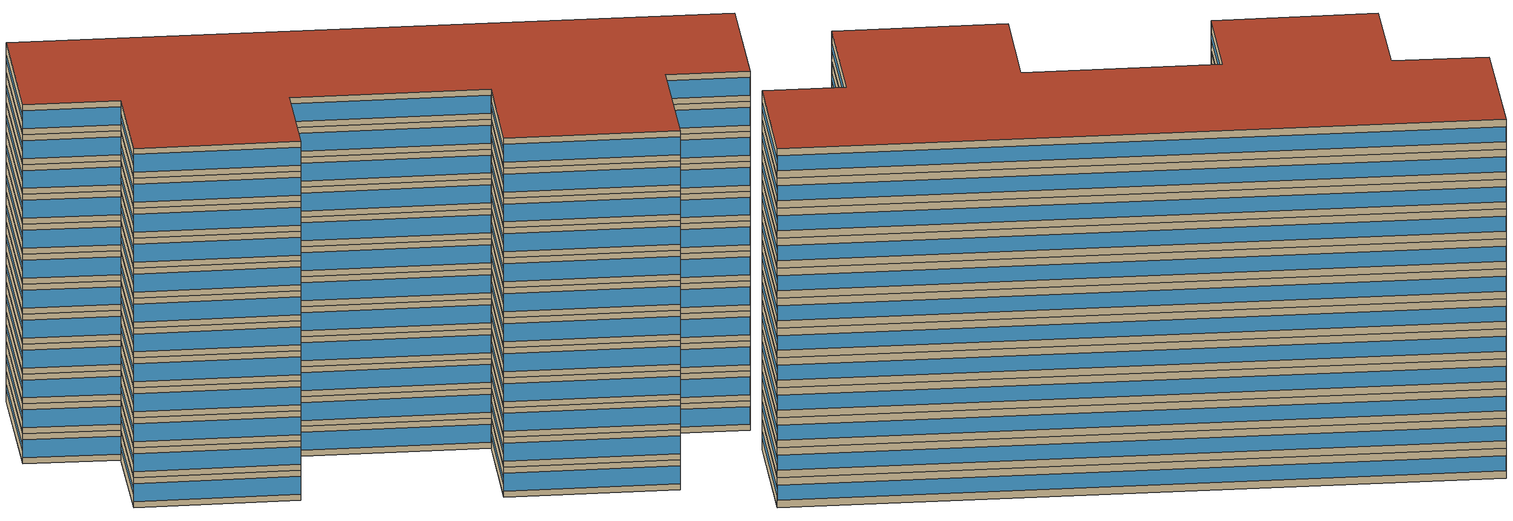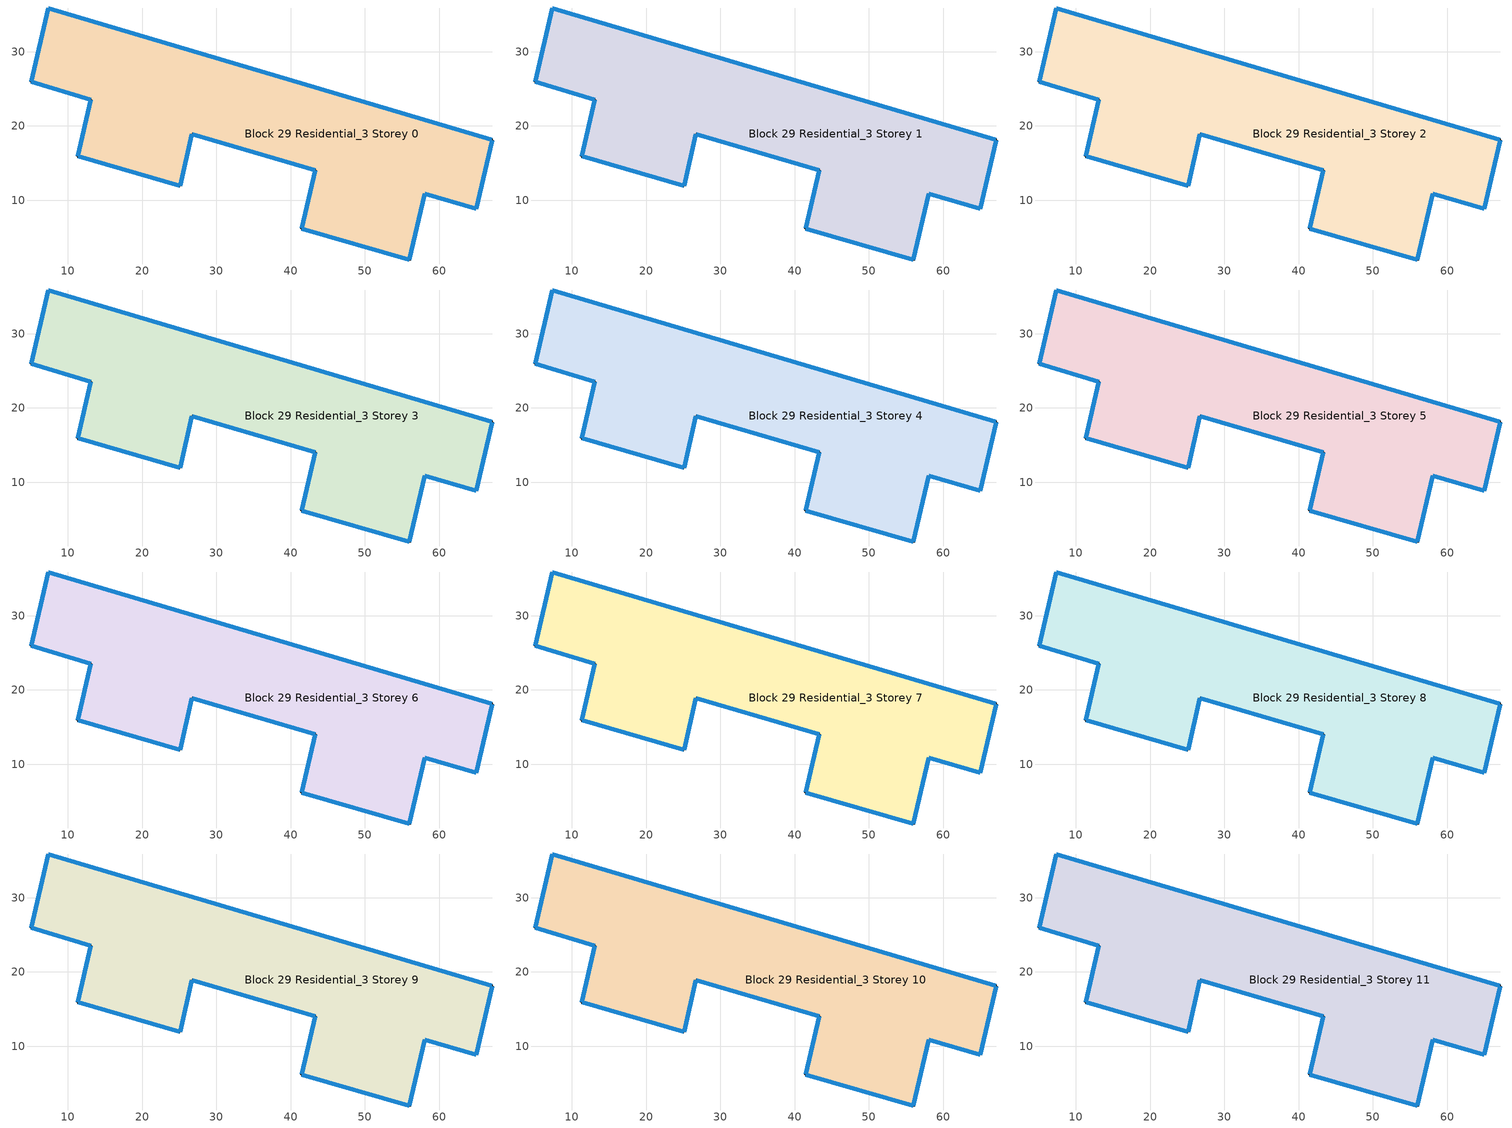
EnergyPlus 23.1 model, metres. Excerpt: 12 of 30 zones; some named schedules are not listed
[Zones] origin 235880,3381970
Block 29 Residential_3 Storey 0
 floor ground (Project Floor): 67.13,18.1 64.99,8.83 58.03,10.89 55.98,1.95 41.49,6.19 43.31,14.02 26.72,18.87 25.11,11.92 11.38,15.91 13.1,23.53 5.1,25.94 7.35,35.87 z0
 wall outside (Project Wall): 7.35,35.87 5.1,25.94 13.1,23.53 11.38,15.91 25.11,11.92 26.72,18.87 43.31,14.02 41.49,6.19 55.98,1.95 58.03,10.89 64.99,8.83 67.13,18.1 7.35,35.87 z0:3
 window (Residential_west_window_construction): 7.35,35.87 5.1,25.95 / 13.1,23.52 11.38,15.92 / 43.31,14.02 41.49,6.2 z1.27:1.73
 window (Residential_south_window_construction): 5.1,25.94 13.1,23.53 / 11.39,15.91 25.1,11.92 / 26.73,18.86 43.3,14.03 / 41.5,6.19 55.98,1.96 / 58.03,10.89 64.98,8.84 z0.6:2.4
 window (Residential_east_window_construction): 25.11,11.92 26.72,18.86 / 55.98,1.96 58.02,10.89 / 64.99,8.84 67.13,18.1 z1.2:1.8
 window (Residential_north_window_construction): 67.1,18.11 7.38,35.86 z0.75:2.25
 roof outside (Project Ceiling): 64.99,8.83 67.13,18.1 7.35,35.87 5.1,25.94 13.1,23.53 11.38,15.91 25.11,11.92 26.72,18.87 43.31,14.02 41.49,6.19 55.98,1.95 58.03,10.89 z3
Block 29 Residential_3 Storey 1
 floor outside (Project Floor): 67.13,18.1 64.99,8.83 58.03,10.89 55.98,1.95 41.49,6.19 43.31,14.02 26.72,18.87 25.11,11.92 11.38,15.91 13.1,23.53 5.1,25.94 7.35,35.87 z3
 wall outside (Project Wall): 7.35,35.87 5.1,25.94 13.1,23.53 11.38,15.91 25.11,11.92 26.72,18.87 43.31,14.02 41.49,6.19 55.98,1.95 58.03,10.89 64.99,8.83 67.13,18.1 7.35,35.87 z3:6
 window (Residential_west_window_construction): 7.35,35.87 5.1,25.95 / 13.1,23.52 11.38,15.92 / 43.31,14.02 41.49,6.2 z4.28:4.72
 window (Residential_south_window_construction): 5.1,25.94 13.1,23.53 / 11.39,15.91 25.1,11.92 / 26.73,18.86 43.3,14.03 / 41.5,6.19 55.98,1.96 / 58.03,10.89 64.98,8.84 z3.6:5.4
 window (Residential_east_window_construction): 25.11,11.92 26.72,18.86 / 55.98,1.96 58.02,10.89 / 64.99,8.84 67.13,18.1 z4.2:4.8
 window (Residential_north_window_construction): 67.1,18.11 7.38,35.86 z3.75:5.25
 roof outside (Project Ceiling): 64.99,8.83 67.13,18.1 7.35,35.87 5.1,25.94 13.1,23.53 11.38,15.91 25.11,11.92 26.72,18.87 43.31,14.02 41.49,6.19 55.98,1.95 58.03,10.89 z6
Block 29 Residential_3 Storey 2
 floor outside (Project Floor): 67.13,18.1 64.99,8.83 58.03,10.89 55.98,1.95 41.49,6.19 43.31,14.02 26.72,18.87 25.11,11.92 11.38,15.91 13.1,23.53 5.1,25.94 7.35,35.87 z6
 wall outside (Project Wall): 7.35,35.87 5.1,25.94 13.1,23.53 11.38,15.91 25.11,11.92 26.72,18.87 43.31,14.02 41.49,6.19 55.98,1.95 58.03,10.89 64.99,8.83 67.13,18.1 7.35,35.87 z6:9
 window (Residential_west_window_construction): 7.35,35.87 5.1,25.95 / 13.1,23.52 11.38,15.92 / 43.31,14.02 41.49,6.2 z7.28:7.72
 window (Residential_south_window_construction): 5.1,25.94 13.1,23.53 / 11.39,15.91 25.1,11.92 / 26.73,18.86 43.3,14.03 / 41.5,6.19 55.98,1.96 / 58.03,10.89 64.98,8.84 z6.6:8.4
 window (Residential_east_window_construction): 25.11,11.92 26.72,18.86 / 55.98,1.96 58.02,10.89 / 64.99,8.84 67.13,18.1 z7.2:7.8
 window (Residential_north_window_construction): 67.1,18.11 7.38,35.86 z6.75:8.25
 roof outside (Project Ceiling): 64.99,8.83 67.13,18.1 7.35,35.87 5.1,25.94 13.1,23.53 11.38,15.91 25.11,11.92 26.72,18.87 43.31,14.02 41.49,6.19 55.98,1.95 58.03,10.89 z9
Block 29 Residential_3 Storey 3
 floor outside (Project Floor): 67.13,18.1 64.99,8.83 58.03,10.89 55.98,1.95 41.49,6.19 43.31,14.02 26.72,18.87 25.11,11.92 11.38,15.91 13.1,23.53 5.1,25.94 7.35,35.87 z9
 wall outside (Project Wall): 7.35,35.87 5.1,25.94 13.1,23.53 11.38,15.91 25.11,11.92 26.72,18.87 43.31,14.02 41.49,6.19 55.98,1.95 58.03,10.89 64.99,8.83 67.13,18.1 7.35,35.87 z9:12
 window (Residential_west_window_construction): 7.35,35.87 5.1,25.95 / 13.1,23.52 11.38,15.92 / 43.31,14.02 41.49,6.2 z10.28:10.72
 window (Residential_south_window_construction): 5.1,25.94 13.1,23.53 / 11.39,15.91 25.1,11.92 / 26.73,18.86 43.3,14.03 / 41.5,6.19 55.98,1.96 / 58.03,10.89 64.98,8.84 z9.6:11.4
 window (Residential_east_window_construction): 25.11,11.92 26.72,18.86 / 55.98,1.96 58.02,10.89 / 64.99,8.84 67.13,18.1 z10.2:10.8
 window (Residential_north_window_construction): 67.1,18.11 7.38,35.86 z9.75:11.25
 roof outside (Project Ceiling): 64.99,8.83 67.13,18.1 7.35,35.87 5.1,25.94 13.1,23.53 11.38,15.91 25.11,11.92 26.72,18.87 43.31,14.02 41.49,6.19 55.98,1.95 58.03,10.89 z12
Block 29 Residential_3 Storey 4
 floor outside (Project Floor): 67.13,18.1 64.99,8.83 58.03,10.89 55.98,1.95 41.49,6.19 43.31,14.02 26.72,18.87 25.11,11.92 11.38,15.91 13.1,23.53 5.1,25.94 7.35,35.87 z12
 wall outside (Project Wall): 7.35,35.87 5.1,25.94 13.1,23.53 11.38,15.91 25.11,11.92 26.72,18.87 43.31,14.02 41.49,6.19 55.98,1.95 58.03,10.89 64.99,8.83 67.13,18.1 7.35,35.87 z12:15
 window (Residential_west_window_construction): 7.35,35.87 5.1,25.95 / 13.1,23.52 11.38,15.92 / 43.31,14.02 41.49,6.2 z13.28:13.72
 window (Residential_south_window_construction): 5.1,25.94 13.1,23.53 / 11.39,15.91 25.1,11.92 / 26.73,18.86 43.3,14.03 / 41.5,6.19 55.98,1.96 / 58.03,10.89 64.98,8.84 z12.6:14.4
 window (Residential_east_window_construction): 25.11,11.92 26.72,18.86 / 55.98,1.96 58.02,10.89 / 64.99,8.84 67.13,18.1 z13.2:13.8
 window (Residential_north_window_construction): 67.1,18.11 7.38,35.86 z12.75:14.25
 roof outside (Project Ceiling): 64.99,8.83 67.13,18.1 7.35,35.87 5.1,25.94 13.1,23.53 11.38,15.91 25.11,11.92 26.72,18.87 43.31,14.02 41.49,6.19 55.98,1.95 58.03,10.89 z15
Block 29 Residential_3 Storey 5
 floor outside (Project Floor): 67.13,18.1 64.99,8.83 58.03,10.89 55.98,1.95 41.49,6.19 43.31,14.02 26.72,18.87 25.11,11.92 11.38,15.91 13.1,23.53 5.1,25.94 7.35,35.87 z15
 wall outside (Project Wall): 7.35,35.87 5.1,25.94 13.1,23.53 11.38,15.91 25.11,11.92 26.72,18.87 43.31,14.02 41.49,6.19 55.98,1.95 58.03,10.89 64.99,8.83 67.13,18.1 7.35,35.87 z15:18
 window (Residential_west_window_construction): 7.35,35.87 5.1,25.95 / 13.1,23.52 11.38,15.92 / 43.31,14.02 41.49,6.2 z16.27:16.73
 window (Residential_south_window_construction): 5.1,25.94 13.1,23.53 / 11.39,15.91 25.1,11.92 / 26.73,18.86 43.3,14.03 / 41.5,6.19 55.98,1.96 / 58.03,10.89 64.98,8.84 z15.6:17.4
 window (Residential_east_window_construction): 25.11,11.92 26.72,18.86 / 55.98,1.96 58.02,10.89 / 64.99,8.84 67.13,18.1 z16.2:16.8
 window (Residential_north_window_construction): 67.1,18.11 7.38,35.86 z15.75:17.25
 roof outside (Project Ceiling): 64.99,8.83 67.13,18.1 7.35,35.87 5.1,25.94 13.1,23.53 11.38,15.91 25.11,11.92 26.72,18.87 43.31,14.02 41.49,6.19 55.98,1.95 58.03,10.89 z18
Block 29 Residential_3 Storey 6
 floor outside (Project Floor): 67.13,18.1 64.99,8.83 58.03,10.89 55.98,1.95 41.49,6.19 43.31,14.02 26.72,18.87 25.11,11.92 11.38,15.91 13.1,23.53 5.1,25.94 7.35,35.87 z18
 wall outside (Project Wall): 7.35,35.87 5.1,25.94 13.1,23.53 11.38,15.91 25.11,11.92 26.72,18.87 43.31,14.02 41.49,6.19 55.98,1.95 58.03,10.89 64.99,8.83 67.13,18.1 7.35,35.87 z18:21
 window (Residential_west_window_construction): 7.35,35.87 5.1,25.95 / 13.1,23.52 11.38,15.92 / 43.31,14.02 41.49,6.2 z19.27:19.73
 window (Residential_south_window_construction): 5.1,25.94 13.1,23.53 / 11.39,15.91 25.1,11.92 / 26.73,18.86 43.3,14.03 / 41.5,6.19 55.98,1.96 / 58.03,10.89 64.98,8.84 z18.6:20.4
 window (Residential_east_window_construction): 25.11,11.92 26.72,18.86 / 55.98,1.96 58.02,10.89 / 64.99,8.84 67.13,18.1 z19.2:19.8
 window (Residential_north_window_construction): 67.1,18.11 7.38,35.86 z18.75:20.25
 roof outside (Project Ceiling): 64.99,8.83 67.13,18.1 7.35,35.87 5.1,25.94 13.1,23.53 11.38,15.91 25.11,11.92 26.72,18.87 43.31,14.02 41.49,6.19 55.98,1.95 58.03,10.89 z21
Block 29 Residential_3 Storey 7
 floor outside (Project Floor): 67.13,18.1 64.99,8.83 58.03,10.89 55.98,1.95 41.49,6.19 43.31,14.02 26.72,18.87 25.11,11.92 11.38,15.91 13.1,23.53 5.1,25.94 7.35,35.87 z21
 wall outside (Project Wall): 7.35,35.87 5.1,25.94 13.1,23.53 11.38,15.91 25.11,11.92 26.72,18.87 43.31,14.02 41.49,6.19 55.98,1.95 58.03,10.89 64.99,8.83 67.13,18.1 7.35,35.87 z21:24
 window (Residential_west_window_construction): 7.35,35.87 5.1,25.95 / 13.1,23.52 11.38,15.92 / 43.31,14.02 41.49,6.2 z22.27:22.73
 window (Residential_south_window_construction): 5.1,25.94 13.1,23.53 / 11.39,15.91 25.1,11.92 / 26.73,18.86 43.3,14.03 / 41.5,6.19 55.98,1.96 / 58.03,10.89 64.98,8.84 z21.6:23.4
 window (Residential_east_window_construction): 25.11,11.92 26.72,18.86 / 55.98,1.96 58.02,10.89 / 64.99,8.84 67.13,18.1 z22.2:22.8
 window (Residential_north_window_construction): 67.1,18.11 7.38,35.86 z21.75:23.25
 roof outside (Project Ceiling): 64.99,8.83 67.13,18.1 7.35,35.87 5.1,25.94 13.1,23.53 11.38,15.91 25.11,11.92 26.72,18.87 43.31,14.02 41.49,6.19 55.98,1.95 58.03,10.89 z24
Block 29 Residential_3 Storey 8
 floor outside (Project Floor): 67.13,18.1 64.99,8.83 58.03,10.89 55.98,1.95 41.49,6.19 43.31,14.02 26.72,18.87 25.11,11.92 11.38,15.91 13.1,23.53 5.1,25.94 7.35,35.87 z24
 wall outside (Project Wall): 7.35,35.87 5.1,25.94 13.1,23.53 11.38,15.91 25.11,11.92 26.72,18.87 43.31,14.02 41.49,6.19 55.98,1.95 58.03,10.89 64.99,8.83 67.13,18.1 7.35,35.87 z24:27
 window (Residential_west_window_construction): 7.35,35.87 5.1,25.95 / 13.1,23.52 11.38,15.92 / 43.31,14.02 41.49,6.2 z25.27:25.73
 window (Residential_south_window_construction): 5.1,25.94 13.1,23.53 / 11.39,15.91 25.1,11.92 / 26.73,18.86 43.3,14.03 / 41.5,6.19 55.98,1.96 / 58.03,10.89 64.98,8.84 z24.6:26.4
 window (Residential_east_window_construction): 25.11,11.92 26.72,18.86 / 55.98,1.96 58.02,10.89 / 64.99,8.84 67.13,18.1 z25.2:25.8
 window (Residential_north_window_construction): 67.1,18.11 7.38,35.86 z24.75:26.25
 roof outside (Project Ceiling): 64.99,8.83 67.13,18.1 7.35,35.87 5.1,25.94 13.1,23.53 11.38,15.91 25.11,11.92 26.72,18.87 43.31,14.02 41.49,6.19 55.98,1.95 58.03,10.89 z27
Block 29 Residential_3 Storey 9
 floor outside (Project Floor): 67.13,18.1 64.99,8.83 58.03,10.89 55.98,1.95 41.49,6.19 43.31,14.02 26.72,18.87 25.11,11.92 11.38,15.91 13.1,23.53 5.1,25.94 7.35,35.87 z27
 wall outside (Project Wall): 7.35,35.87 5.1,25.94 13.1,23.53 11.38,15.91 25.11,11.92 26.72,18.87 43.31,14.02 41.49,6.19 55.98,1.95 58.03,10.89 64.99,8.83 67.13,18.1 7.35,35.87 z27:30
 window (Residential_west_window_construction): 7.35,35.87 5.1,25.95 / 13.1,23.52 11.38,15.92 / 43.31,14.02 41.49,6.2 z28.27:28.73
 window (Residential_south_window_construction): 5.1,25.94 13.1,23.53 / 11.39,15.91 25.1,11.92 / 26.73,18.86 43.3,14.03 / 41.5,6.19 55.98,1.96 / 58.03,10.89 64.98,8.84 z27.6:29.4
 window (Residential_east_window_construction): 25.11,11.92 26.72,18.86 / 55.98,1.96 58.02,10.89 / 64.99,8.84 67.13,18.1 z28.2:28.8
 window (Residential_north_window_construction): 67.1,18.11 7.38,35.86 z27.75:29.25
 roof outside (Project Ceiling): 64.99,8.83 67.13,18.1 7.35,35.87 5.1,25.94 13.1,23.53 11.38,15.91 25.11,11.92 26.72,18.87 43.31,14.02 41.49,6.19 55.98,1.95 58.03,10.89 z30
Block 29 Residential_3 Storey 10
 floor outside (Project Floor): 67.13,18.1 64.99,8.83 58.03,10.89 55.98,1.95 41.49,6.19 43.31,14.02 26.72,18.87 25.11,11.92 11.38,15.91 13.1,23.53 5.1,25.94 7.35,35.87 z30
 wall outside (Project Wall): 7.35,35.87 5.1,25.94 13.1,23.53 11.38,15.91 25.11,11.92 26.72,18.87 43.31,14.02 41.49,6.19 55.98,1.95 58.03,10.89 64.99,8.83 67.13,18.1 7.35,35.87 z30:33
 window (Residential_west_window_construction): 7.35,35.87 5.1,25.95 / 13.1,23.52 11.38,15.92 / 43.31,14.02 41.49,6.2 z31.27:31.73
 window (Residential_south_window_construction): 5.1,25.94 13.1,23.53 / 11.39,15.91 25.1,11.92 / 26.73,18.86 43.3,14.03 / 41.5,6.19 55.98,1.96 / 58.03,10.89 64.98,8.84 z30.6:32.4
 window (Residential_east_window_construction): 25.11,11.92 26.72,18.86 / 55.98,1.96 58.02,10.89 / 64.99,8.84 67.13,18.1 z31.2:31.8
 window (Residential_north_window_construction): 67.1,18.11 7.38,35.86 z30.75:32.25
 roof outside (Project Ceiling): 64.99,8.83 67.13,18.1 7.35,35.87 5.1,25.94 13.1,23.53 11.38,15.91 25.11,11.92 26.72,18.87 43.31,14.02 41.49,6.19 55.98,1.95 58.03,10.89 z33
Block 29 Residential_3 Storey 11
 floor outside (Project Floor): 67.13,18.1 64.99,8.83 58.03,10.89 55.98,1.95 41.49,6.19 43.31,14.02 26.72,18.87 25.11,11.92 11.38,15.91 13.1,23.53 5.1,25.94 7.35,35.87 z33
 wall outside (Project Wall): 7.35,35.87 5.1,25.94 13.1,23.53 11.38,15.91 25.11,11.92 26.72,18.87 43.31,14.02 41.49,6.19 55.98,1.95 58.03,10.89 64.99,8.83 67.13,18.1 7.35,35.87 z33:36
 window (Residential_west_window_construction): 7.35,35.87 5.1,25.95 / 13.1,23.52 11.38,15.92 / 43.31,14.02 41.49,6.2 z34.27:34.73
 window (Residential_south_window_construction): 5.1,25.94 13.1,23.53 / 11.39,15.91 25.1,11.92 / 26.73,18.86 43.3,14.03 / 41.5,6.19 55.98,1.96 / 58.03,10.89 64.98,8.84 z33.6:35.4
 window (Residential_east_window_construction): 25.11,11.92 26.72,18.86 / 55.98,1.96 58.02,10.89 / 64.99,8.84 67.13,18.1 z34.2:34.8
 window (Residential_north_window_construction): 67.1,18.11 7.38,35.86 z33.75:35.25
 roof outside (Project Ceiling): 64.99,8.83 67.13,18.1 7.35,35.87 5.1,25.94 13.1,23.53 11.38,15.91 25.11,11.92 26.72,18.87 43.31,14.02 41.49,6.19 55.98,1.95 58.03,10.89 z36
[Building]
Building_1: North Axis=0; Terrain=City; Loads Convergence Tolerance Value=0.04; Temperature Convergence Tolerance Value=0.4; Solar Distribution=FullExterior; Maximum Number of Warmup Days=25; Minimum Number of Warmup Days=6
[Site:Location]
CHN Design_Conditions: Latitude=30; Longitude=114; Time Zone=8; Elevation=12
[SIZINGPERIOD:DESIGNDAY] Day of Month=21; DryBulb Temperature Range Modifier Type=DefaultMultipliers; Humidity Condition Type=Wetbulb; Barometric Pressure=101181; Rain Indicator=No; Snow Indicator=No; Daylight Saving Time Indicator=No; Sky Clearness=0; Begin Environment Reset Mode=FullResetAtBeginEnvironment
Name | Month | Day Type | Maximum DryBulb Temperature | Daily DryBulb Temperature Range | Wetbulb or DewPoint at Maximum DryBulb | Wind Speed | Wind Direction | Solar Model Indicator | ASHRAE Clear Sky Optical Depth for Beam Irradiance taub | ASHRAE Clear Sky Optical Depth for Diffuse Irradiance taud
Ann Htg 99.6% Condns DB | 1 | WinterDesignDay | -10 | 0 | -4.8 | 1 | 340 | ASHRAEClearSky | 0 | 0
Ann Clg .4% Condns DB=>MWB | 7 | SummerDesignDay | 40 | 6.6 | 27.1 | 3.5 | 220 | ASHRAETau | 0.781 | 1.413
[MATERIAL]
DefaultMaterial: Roughness=Rough; Thickness=0.1; Conductivity=0.1; Density=1000; Specific Heat=1000; Thermal Absorptance=0.9; Solar Absorptance=0.7; Visible Absorptance=0.7
[WINDOWMATERIAL:SIMPLEGLAZINGSYSTEM] UFactor=1.5; Solar Heat Gain Coefficient=0.4; Visible Transmittance=0.6
Residential_east_window; Residential_south_window; Residential_west_window; Residential_north_window
[CONSTRUCTION]
Project Wall; Project Floor; Project Ceiling: DefaultMaterial
Residential_east_window_construction: Residential_east_window
Residential_south_window_construction: Residential_south_window
Residential_west_window_construction: Residential_west_window
Residential_north_window_construction: Residential_north_window
[SPACE] Ceiling Height=autocalculate; Volume=autocalculate; Floor Area=autocalculate; Space Type=Residential
Name | Zone
Block 29 Residential_3 Storey 0_space | Block 29 Residential_3 Storey 0
Block 29 Residential_3 Storey 1_space | Block 29 Residential_3 Storey 1
Block 29 Residential_3 Storey 2_space | Block 29 Residential_3 Storey 2
Block 29 Residential_3 Storey 3_space | Block 29 Residential_3 Storey 3
Block 29 Residential_3 Storey 4_space | Block 29 Residential_3 Storey 4
Block 29 Residential_3 Storey 5_space | Block 29 Residential_3 Storey 5
Block 29 Residential_3 Storey 6_space | Block 29 Residential_3 Storey 6
Block 29 Residential_3 Storey 7_space | Block 29 Residential_3 Storey 7
Block 29 Residential_3 Storey 8_space | Block 29 Residential_3 Storey 8
Block 29 Residential_3 Storey 9_space | Block 29 Residential_3 Storey 9
Block 29 Residential_3 Storey 10_space | Block 29 Residential_3 Storey 10
Block 29 Residential_3 Storey 11_space | Block 29 Residential_3 Storey 11
[SPACELIST]
Residential: Block 29 Residential_3 Storey 0_space, Block 29 Residential_3 Storey 1_space, Block 29 Residential_3 Storey 2_space, Block 29 Residential_3 Storey 3_space, Block 29 Residential_3 Storey 4_space, Block 29 Residential_3 Storey 5_space, Block 29 Residential_3 Storey 6_space, Block 29 Residential_3 Storey 7_space, Block 29 Residential_3 Storey 8_space, Block 29 Residential_3 Storey 9_space, Block 29 Residential_3 Storey 10_space, Block 29 Residential_3 Storey 11_space, Block 29 Residential_3 Storey 12_space, Block 29 Residential_3 Storey 13_space, Block 29 Residential_3 Storey 14_space, Block 29 Residential_3 Storey 15_space, Block 29 Residential_3 Storey 16_space, Block 29 Residential_3 Storey 17_space, Block 29 Residential_3 Storey 18_space, Block 29 Residential_3 Storey 19_space, Block 29 Residential_3 Storey 20_space, Block 29 Residential_3 Storey 21_space, Block 29 Residential_3 Storey 22_space, Block 29 Residential_3 Storey 23_space, Block 29 Residential_3 Storey 24_space, Block 29 Residential_3 Storey 25_space, Block 29 Residential_3 Storey 26_space, Block 29 Residential_3 Storey 27_space, Block 29 Residential_3 Storey 28_space, Block 29 Residential_3 Storey 29_space
[ZONE] Type=1; Multiplier=1; Ceiling Height=autocalculate; Volume=autocalculate; Floor Area=autocalculate; Part of Total Floor Area=Yes
Block 29 Residential_3 Storey 0; Block 29 Residential_3 Storey 1; Block 29 Residential_3 Storey 2; Block 29 Residential_3 Storey 3; Block 29 Residential_3 Storey 4; Block 29 Residential_3 Storey 5; Block 29 Residential_3 Storey 6; Block 29 Residential_3 Storey 7; Block 29 Residential_3 Storey 8; Block 29 Residential_3 Storey 9; Block 29 Residential_3 Storey 10; Block 29 Residential_3 Storey 11
[PEOPLE]
People_for_residential: Zone or ZoneList or Space or SpaceList=Residential; Number of People Schedule=SeasonalSchedule_Schedule_residential_people; Number of People Calculation Method=People/Area; People per Floor Area=0.04; Fraction Radiant=0.3; Sensible Heat Fraction=autocalculate; Activity Level Schedule=SeasonalSchedule_Schedule_residential_activity; Carbon Dioxide Generation Rate=3.82e-08; Enable ASHRAE 55 Comfort Warnings=No; Mean Radiant Temperature Calculation Type=ZoneAveraged; Clothing Insulation Calculation Method=ClothingInsulationSchedule; Cold Stress Temperature Threshold=15.56; Heat Stress Temperature Threshold=30
[LIGHTS]
Light_for_residential: Zone or ZoneList or Space or SpaceList=Residential; Schedule=SeasonalSchedule_residential_lighting; Design Level Calculation Method=Watts/Area; Watts per Zone Floor Area=5; Return Air Fraction=0; Fraction Radiant=0.32; Fraction Visible=0.25; Fraction Replaceable=1; EndUse Subcategory=General; Return Air Fraction Calculated from Plenum Temperature=No; Return Air Fraction Function of Plenum Temperature Coefficient 1=0; Return Air Fraction Function of Plenum Temperature Coefficient 2=0
[ELECTRICEQUIPMENT]
Equipment_for_residential: Zone or ZoneList or Space or SpaceList=Residential; Schedule=SeasonalSchedule_Schedule_residential_equipment; Design Level Calculation Method=Watts/Area; Watts per Zone Floor Area=3.8; Fraction Latent=0; Fraction Radiant=0; Fraction Lost=0; EndUse Subcategory=Electric Equipment
[DAYLIGHTING:CONTROLS] Illuminance Setpoint at Reference Point 1=300
Name | Zone or Space | Glare Calculation Daylighting Reference Point | Daylighting Reference Point 1
Dlight_Block 29 Residential_3 Storey 0 | Block 29 Residential_3 Storey 0 | Rpoint_Block 29 Residential_3 Storey 0 | Rpoint_Block 29 Residential_3 Storey 0
Dlight_Block 29 Residential_3 Storey 1 | Block 29 Residential_3 Storey 1 | Rpoint_Block 29 Residential_3 Storey 1 | Rpoint_Block 29 Residential_3 Storey 1
Dlight_Block 29 Residential_3 Storey 2 | Block 29 Residential_3 Storey 2 | Rpoint_Block 29 Residential_3 Storey 2 | Rpoint_Block 29 Residential_3 Storey 2
Dlight_Block 29 Residential_3 Storey 3 | Block 29 Residential_3 Storey 3 | Rpoint_Block 29 Residential_3 Storey 3 | Rpoint_Block 29 Residential_3 Storey 3
Dlight_Block 29 Residential_3 Storey 4 | Block 29 Residential_3 Storey 4 | Rpoint_Block 29 Residential_3 Storey 4 | Rpoint_Block 29 Residential_3 Storey 4
Dlight_Block 29 Residential_3 Storey 5 | Block 29 Residential_3 Storey 5 | Rpoint_Block 29 Residential_3 Storey 5 | Rpoint_Block 29 Residential_3 Storey 5
Dlight_Block 29 Residential_3 Storey 6 | Block 29 Residential_3 Storey 6 | Rpoint_Block 29 Residential_3 Storey 6 | Rpoint_Block 29 Residential_3 Storey 6
Dlight_Block 29 Residential_3 Storey 7 | Block 29 Residential_3 Storey 7 | Rpoint_Block 29 Residential_3 Storey 7 | Rpoint_Block 29 Residential_3 Storey 7
Dlight_Block 29 Residential_3 Storey 8 | Block 29 Residential_3 Storey 8 | Rpoint_Block 29 Residential_3 Storey 8 | Rpoint_Block 29 Residential_3 Storey 8
Dlight_Block 29 Residential_3 Storey 9 | Block 29 Residential_3 Storey 9 | Rpoint_Block 29 Residential_3 Storey 9 | Rpoint_Block 29 Residential_3 Storey 9
Dlight_Block 29 Residential_3 Storey 10 | Block 29 Residential_3 Storey 10 | Rpoint_Block 29 Residential_3 Storey 10 | Rpoint_Block 29 Residential_3 Storey 10
Dlight_Block 29 Residential_3 Storey 11 | Block 29 Residential_3 Storey 11 | Rpoint_Block 29 Residential_3 Storey 11 | Rpoint_Block 29 Residential_3 Storey 11
[HVACTEMPLATE:THERMOSTAT]
Name | Heating Setpoint Schedule | Cooling Setpoint Schedule
Thermostat_for_office | SeasonalSchedule_office_heating | SeasonalSchedule_office_cooling
Thermostat_for_commercial | SeasonalSchedule_commerical_heating | SeasonalSchedule_commerical_cooling
Thermostat_for_residential | SeasonalSchedule_residential_heating | SeasonalSchedule_residential_cooling
Thermostat_for_school | SeasonalSchedule_school_heating | SeasonalSchedule_school_cooling
Thermostat_for_hospital | SeasonalSchedule_hospital_heating | SeasonalSchedule_hospital_cooling
Thermostat_for_industrial | SeasonalSchedule_Industrial_heating | SeasonalSchedule_Industrial_cooling
Thermostat_for_transport | SeasonalSchedule_transport_heating | SeasonalSchedule_transport_cooling
Thermostat_for_administration | SeasonalSchedule_administration_heating | SeasonalSchedule_administration_cooling
[HVACTEMPLATE:ZONE:IDEALLOADSAIRSYSTEM] Template Thermostat=Thermostat_for_residential; Maximum Heating Supply Air Temperature=50; Minimum Cooling Supply Air Temperature=13; Maximum Heating Supply Air Humidity Ratio=0.0156; Minimum Cooling Supply Air Humidity Ratio=0.0077; Heating Limit=NoLimit; Cooling Limit=NoLimit; Dehumidification Control Type=ConstantSensibleHeatRatio; Cooling Sensible Heat Ratio=0.7; Dehumidification Setpoint=60; Humidification Control Type=None; Humidification Setpoint=30; Outdoor Air Method=DetailedSpecification; Outdoor Air Flow Rate per Person=0.00944; Outdoor Air Flow Rate per Zone Floor Area=0; Outdoor Air Flow Rate per Zone=0; Design Specification Outdoor Air Object=Ventilation_for_residential; Demand Controlled Ventilation Type=None; Outdoor Air Economizer Type=NoEconomizer; Heat Recovery Type=None; Sensible Heat Recovery Effectiveness=0.7; Latent Heat Recovery Effectiveness=0.65
Block 29 Residential_3 Storey 0; Block 29 Residential_3 Storey 1; Block 29 Residential_3 Storey 2; Block 29 Residential_3 Storey 3; Block 29 Residential_3 Storey 4; Block 29 Residential_3 Storey 5; Block 29 Residential_3 Storey 6; Block 29 Residential_3 Storey 7; Block 29 Residential_3 Storey 8; Block 29 Residential_3 Storey 9; Block 29 Residential_3 Storey 10; Block 29 Residential_3 Storey 11
[DESIGNSPECIFICATION:OUTDOORAIR]
Ventilation_for_residential: Outdoor Air Method=Flow/Person; Outdoor Air Flow per Person=0.00833333; Outdoor Air Flow per Zone Floor Area=0; Outdoor Air Flow per Zone=0; Outdoor Air Flow Air Changes per Hour=0
[SCHEDULE:DAY:HOURLY]
Schedule_commerical_heating_summer_hourly; Schedule_residential_heating_summer_hourly; Schedule_school_heating_summer_hourly; Schedule_hospital_heating_summer_hourly; Schedule_office_heating_summer_hourly: -20, -20, -20, -20, -20, -20, -20, -20, -20, -20, -20, -20, -20, -20, -20, -20, -20, -20, -20, -20, -20, -20, -20, -20
Schedule_commerical_heating_winnter_weekday_hourly; Schedule_commerical_heating_winnter_holiday_hourly: 5, 5, 5, 5, 5, 5, 12, 16, 18, 18, 18, 18, 18, 18, 18, 18, 18, 18, 18, 18, 12, 5, 5, 5
Schedule_commerical_cooling_winter_hourly; Schedule_residential_cooling_winter_hourly; Schedule_school_cooling_winter_hourly; Schedule_school_cooling_summer_holiday_hourly; Schedule_hospital_cooling_winter_hourly; Schedule_office_cooling_winter_hourly: 50, 50, 50, 50, 50, 50, 50, 50, 50, 50, 50, 50, 50, 50, 50, 50, 50, 50, 50, 50, 50, 50, 50, 50
Schedule_commerical_cooling_summer_weekday_hourly; Schedule_commerical_cooling_summer_holiday_hourly: 50, 50, 50, 50, 50, 50, 50, 28, 24, 24, 24, 24, 24, 24, 24, 24, 24, 24, 24, 24, 24, 28, 50, 50
Schedule_residential_heating_winnter_weekday_hourly; Schedule_residential_heating_winnter_holiday_hourly: 18, 18, 18, 18, 18, 18, 18, -20, -20, -20, -20, -20, -20, -20, -20, -20, -20, -20, -20, -20, 18, 18, 18, 18
Schedule_residential_cooling_summer_weekday_hourly; Schedule_residential_cooling_summer_holiday_hourly: 26, 26, 26, 26, 26, 26, 26, 50, 50, 50, 50, 50, 50, 50, 50, 50, 50, 50, 50, 50, 26, 26, 26, 26
Schedule_residential_lighting_weekday_hourly; Schedule_residential_lighting_holiday_hourly: 0.1, 0.1, 0.1, 0.1, 0.1, 0.8, 0.5, 0, 0, 0, 0, 0, 0, 0, 0, 0, 0, 0, 1, 1, 1, 1, 0.1, 0.1
Schedule_residential_equipment_weekday_hourly: 0.2, 0.2, 0.2, 0.2, 0.2, 0.2, 0.8, 0.8, 0.6, 0.6, 0.8, 0.8, 0.8, 0.5, 0.5, 0.5, 0.6, 0.9, 0.9, 0.9, 0.9, 0.9, 0.2, 0.2
Schedule_residential_equipment_holiday_hourly: 0.2, 0.2, 0.2, 0.2, 0.2, 0.2, 0.75, 1, 0.5, 0.3, 0.5, 0.8, 0.5, 0.25, 0.25, 0.25, 0.25, 0.5, 0.9, 0.8, 0.75, 0.5, 0.2, 0.2
Schedule_residential_people_weekday_hourly: 1, 1, 1, 1, 1, 1, 0.5, 0.5, 0, 0, 0, 0, 0, 0, 0, 0, 0, 0, 0, 0, 0.5, 1, 1, 1
Schedule_residential_people_holiday_hourly: 0.5, 0.5, 0.5, 0.5, 0.5, 0.5, 0.5, 0.5, 0.5, 0.5, 0.5, 0.5, 0.5, 0.5, 0.5, 0.5, 0.5, 0.5, 0.5, 0.5, 0.5, 0.5, 0.5, 0.5
Schedule_residential_activity_weekday_hourly; Schedule_residential_activity_holiday_hourly: 108, 108, 108, 108, 108, 108, 108, 108, 108, 108, 108, 108, 108, 108, 108, 108, 108, 108, 108, 108, 108, 108, 108, 108
Schedule_school_heating_winnter_weekday_hourly: 5, 5, 5, 5, 5, 12, 18, 20, 20, 20, 20, 20, 20, 20, 20, 20, 20, 20, 18, 12, 5, 5, 5, 5
Schedule_school_heating_winnter_holiday_hourly: 5, 5, 5, 5, 5, 5, 5, 5, 5, 5, 5, 5, 5, 5, 5, 5, 5, 5, 5, 5, 5, 5, 5, 5
Schedule_school_cooling_summer_weekday_hourly: 50, 50, 50, 50, 50, 50, 28, 26, 26, 26, 26, 26, 26, 26, 26, 26, 26, 26, 50, 50, 50, 50, 50, 50
Schedule_hospital_heating_winnter_weekday_hourly; Schedule_hospital_heating_winnter_holiday_hourly: 22, 22, 22, 22, 22, 22, 22, 22, 22, 22, 22, 22, 22, 22, 22, 22, 22, 22, 22, 22, 22, 22, 22, 22
Schedule_hospital_cooling_summer_weekday_hourly; Schedule_hospital_cooling_summer_holiday_hourly: 26, 26, 26, 26, 26, 26, 26, 26, 26, 26, 26, 26, 26, 26, 26, 26, 26, 26, 26, 26, 26, 26, 26, 26
Schedule_office_heating_winnter_weekday_hourly: 5, 5, 5, 5, 5, 5, 12, 18, 20, 20, 20, 20, 20, 20, 20, 20, 20, 20, 20, 18, 12, 5, 5, 5
Schedule_office_heating_winnter_holiday_hourly: 5, 5, 5, 5, 5, 5, 5, 5, 5, 16, 16, 16, 16, 16, 16, 16, 16, 5, 5, 5, 5, 5, 5, 5
Schedule_office_cooling_summer_weekday_hourly: 50, 50, 50, 50, 50, 50, 28, 26, 26, 26, 26, 26, 26, 26, 26, 26, 26, 26, 26, 26, 50, 50, 50, 50
Schedule_office_cooling_summer_holiday_hourly: 50, 50, 50, 50, 50, 50, 50, 50, 50, 50, 50, 26, 26, 26, 26, 26, 26, 50, 50, 50, 50, 50, 50, 50
[SCHEDULE:WEEK:DAILY]
Schedule_office_heating_summer_weekly: Schedule_office_heating_summer_hourly, Schedule_office_heating_summer_hourly, Schedule_office_heating_summer_hourly, Schedule_office_heating_summer_hourly, Schedule_office_heating_summer_hourly, Schedule_office_heating_summer_hourly, Schedule_office_heating_summer_hourly, Schedule_office_heating_summer_hourly, Schedule_office_heating_summer_hourly, Schedule_office_heating_summer_hourly, Schedule_office_heating_summer_hourly, Schedule_office_heating_summer_hourly
Schedule_office_heating_winnter_weekly: Schedule_office_heating_winnter_holiday_hourly, Schedule_office_heating_winnter_weekday_hourly, Schedule_office_heating_winnter_weekday_hourly, Schedule_office_heating_winnter_weekday_hourly, Schedule_office_heating_winnter_weekday_hourly, Schedule_office_heating_winnter_weekday_hourly, Schedule_office_heating_winnter_holiday_hourly, Schedule_office_heating_winnter_holiday_hourly, Schedule_office_heating_winnter_weekday_hourly, Schedule_office_heating_winnter_weekday_hourly, Schedule_office_heating_winnter_holiday_hourly, Schedule_office_heating_winnter_holiday_hourly
Schedule_office_cooling_winnter_weekly: Schedule_office_cooling_winter_hourly, Schedule_office_cooling_winter_hourly, Schedule_office_cooling_winter_hourly, Schedule_office_cooling_winter_hourly, Schedule_office_cooling_winter_hourly, Schedule_office_cooling_winter_hourly, Schedule_office_cooling_winter_hourly, Schedule_office_cooling_winter_hourly, Schedule_office_cooling_winter_hourly, Schedule_office_cooling_winter_hourly, Schedule_office_cooling_winter_hourly, Schedule_office_cooling_winter_hourly
Schedule_office_cooling_summer_weekly: Schedule_office_cooling_summer_holiday_hourly, Schedule_office_cooling_summer_weekday_hourly, Schedule_office_cooling_summer_weekday_hourly, Schedule_office_cooling_summer_weekday_hourly, Schedule_office_cooling_summer_weekday_hourly, Schedule_office_cooling_summer_weekday_hourly, Schedule_office_cooling_summer_holiday_hourly, Schedule_office_cooling_summer_holiday_hourly, Schedule_office_cooling_summer_weekday_hourly, Schedule_office_cooling_summer_weekday_hourly, Schedule_office_cooling_summer_holiday_hourly, Schedule_office_cooling_summer_holiday_hourly
Schedule_commerical_heating_summer_weekly: Schedule_commerical_heating_summer_hourly, Schedule_commerical_heating_summer_hourly, Schedule_commerical_heating_summer_hourly, Schedule_commerical_heating_summer_hourly, Schedule_commerical_heating_summer_hourly, Schedule_commerical_heating_summer_hourly, Schedule_commerical_heating_summer_hourly, Schedule_commerical_heating_summer_hourly, Schedule_commerical_heating_summer_hourly, Schedule_commerical_heating_summer_hourly, Schedule_commerical_heating_summer_hourly, Schedule_commerical_heating_summer_hourly
Schedule_commerical_heating_winnter_weekly: Schedule_commerical_heating_winnter_holiday_hourly, Schedule_commerical_heating_winnter_weekday_hourly, Schedule_commerical_heating_winnter_weekday_hourly, Schedule_commerical_heating_winnter_weekday_hourly, Schedule_commerical_heating_winnter_weekday_hourly, Schedule_commerical_heating_winnter_weekday_hourly, Schedule_commerical_heating_winnter_holiday_hourly, Schedule_commerical_heating_winnter_holiday_hourly, Schedule_commerical_heating_winnter_weekday_hourly, Schedule_commerical_heating_winnter_weekday_hourly, Schedule_commerical_heating_winnter_holiday_hourly, Schedule_commerical_heating_winnter_holiday_hourly
Schedule_commerical_cooling_winnter_weekly: Schedule_commerical_cooling_winter_hourly, Schedule_commerical_cooling_winter_hourly, Schedule_commerical_cooling_winter_hourly, Schedule_commerical_cooling_winter_hourly, Schedule_commerical_cooling_winter_hourly, Schedule_commerical_cooling_winter_hourly, Schedule_commerical_cooling_winter_hourly, Schedule_commerical_cooling_winter_hourly, Schedule_commerical_cooling_winter_hourly, Schedule_commerical_cooling_winter_hourly, Schedule_commerical_cooling_winter_hourly, Schedule_commerical_cooling_winter_hourly
Schedule_commerical_cooling_summer_weekly: Schedule_commerical_cooling_summer_holiday_hourly, Schedule_commerical_cooling_summer_weekday_hourly, Schedule_commerical_cooling_summer_weekday_hourly, Schedule_commerical_cooling_summer_weekday_hourly, Schedule_commerical_cooling_summer_weekday_hourly, Schedule_commerical_cooling_summer_weekday_hourly, Schedule_commerical_cooling_summer_holiday_hourly, Schedule_commerical_cooling_summer_holiday_hourly, Schedule_commerical_cooling_summer_weekday_hourly, Schedule_commerical_cooling_summer_weekday_hourly, Schedule_commerical_cooling_summer_holiday_hourly, Schedule_commerical_cooling_summer_holiday_hourly
Schedule_residential_heating_summer_weekly: Schedule_residential_heating_summer_hourly, Schedule_residential_heating_summer_hourly, Schedule_residential_heating_summer_hourly, Schedule_residential_heating_summer_hourly, Schedule_residential_heating_summer_hourly, Schedule_residential_heating_summer_hourly, Schedule_residential_heating_summer_hourly, Schedule_residential_heating_summer_hourly, Schedule_residential_heating_summer_hourly, Schedule_residential_heating_summer_hourly, Schedule_residential_heating_summer_hourly, Schedule_residential_heating_summer_hourly
Schedule_residential_heating_winnter_weekly: Schedule_residential_heating_winnter_holiday_hourly, Schedule_residential_heating_winnter_weekday_hourly, Schedule_residential_heating_winnter_weekday_hourly, Schedule_residential_heating_winnter_weekday_hourly, Schedule_residential_heating_winnter_weekday_hourly, Schedule_residential_heating_winnter_weekday_hourly, Schedule_residential_heating_winnter_holiday_hourly, Schedule_residential_heating_winnter_holiday_hourly, Schedule_residential_heating_winnter_weekday_hourly, Schedule_residential_heating_winnter_weekday_hourly, Schedule_residential_heating_winnter_holiday_hourly, Schedule_residential_heating_winnter_holiday_hourly
Schedule_residential_cooling_winnter_weekly: Schedule_residential_cooling_winter_hourly, Schedule_residential_cooling_winter_hourly, Schedule_residential_cooling_winter_hourly, Schedule_residential_cooling_winter_hourly, Schedule_residential_cooling_winter_hourly, Schedule_residential_cooling_winter_hourly, Schedule_residential_cooling_winter_hourly, Schedule_residential_cooling_winter_hourly, Schedule_residential_cooling_winter_hourly, Schedule_residential_cooling_winter_hourly, Schedule_residential_cooling_winter_hourly, Schedule_residential_cooling_winter_hourly
Schedule_residential_cooling_summer_weekly: Schedule_residential_cooling_summer_holiday_hourly, Schedule_residential_cooling_summer_weekday_hourly, Schedule_residential_cooling_summer_weekday_hourly, Schedule_residential_cooling_summer_weekday_hourly, Schedule_residential_cooling_summer_weekday_hourly, Schedule_residential_cooling_summer_weekday_hourly, Schedule_residential_cooling_summer_holiday_hourly, Schedule_residential_cooling_summer_holiday_hourly, Schedule_residential_cooling_summer_weekday_hourly, Schedule_residential_cooling_summer_weekday_hourly, Schedule_residential_cooling_summer_holiday_hourly, Schedule_residential_cooling_summer_holiday_hourly
Schedule_residential_lighting_weekly: Schedule_residential_lighting_holiday_hourly, Schedule_residential_lighting_weekday_hourly, Schedule_residential_lighting_weekday_hourly, Schedule_residential_lighting_weekday_hourly, Schedule_residential_lighting_weekday_hourly, Schedule_residential_lighting_weekday_hourly, Schedule_residential_lighting_holiday_hourly, Schedule_residential_lighting_holiday_hourly, Schedule_residential_lighting_weekday_hourly, Schedule_residential_lighting_weekday_hourly, Schedule_residential_lighting_holiday_hourly, Schedule_residential_lighting_holiday_hourly
Schedule_residential_equipment_weekly: Schedule_residential_equipment_holiday_hourly, Schedule_residential_equipment_weekday_hourly, Schedule_residential_equipment_weekday_hourly, Schedule_residential_equipment_weekday_hourly, Schedule_residential_equipment_weekday_hourly, Schedule_residential_equipment_weekday_hourly, Schedule_residential_equipment_holiday_hourly, Schedule_residential_equipment_holiday_hourly, Schedule_residential_equipment_weekday_hourly, Schedule_residential_equipment_weekday_hourly, Schedule_residential_equipment_holiday_hourly, Schedule_residential_equipment_holiday_hourly
Schedule_residential_people_weekly: Schedule_residential_people_holiday_hourly, Schedule_residential_people_weekday_hourly, Schedule_residential_people_weekday_hourly, Schedule_residential_people_weekday_hourly, Schedule_residential_people_weekday_hourly, Schedule_residential_people_weekday_hourly, Schedule_residential_people_holiday_hourly, Schedule_residential_people_holiday_hourly, Schedule_residential_people_weekday_hourly, Schedule_residential_people_weekday_hourly, Schedule_residential_people_holiday_hourly, Schedule_residential_people_holiday_hourly
Schedule_residential_activity_weekly: Schedule_residential_activity_holiday_hourly, Schedule_residential_activity_weekday_hourly, Schedule_residential_activity_weekday_hourly, Schedule_residential_activity_weekday_hourly, Schedule_residential_activity_weekday_hourly, Schedule_residential_activity_weekday_hourly, Schedule_residential_activity_holiday_hourly, Schedule_residential_activity_holiday_hourly, Schedule_residential_activity_weekday_hourly, Schedule_residential_activity_weekday_hourly, Schedule_residential_activity_holiday_hourly, Schedule_residential_activity_holiday_hourly
Schedule_school_heating_summer_weekly: Schedule_school_heating_summer_hourly, Schedule_school_heating_summer_hourly, Schedule_school_heating_summer_hourly, Schedule_school_heating_summer_hourly, Schedule_school_heating_summer_hourly, Schedule_school_heating_summer_hourly, Schedule_school_heating_summer_hourly, Schedule_school_heating_summer_hourly, Schedule_school_heating_summer_hourly, Schedule_school_heating_summer_hourly, Schedule_school_heating_summer_hourly, Schedule_school_heating_summer_hourly
Schedule_school_heating_winnter_weekly: Schedule_school_heating_winnter_holiday_hourly, Schedule_school_heating_winnter_weekday_hourly, Schedule_school_heating_winnter_weekday_hourly, Schedule_school_heating_winnter_weekday_hourly, Schedule_school_heating_winnter_weekday_hourly, Schedule_school_heating_winnter_weekday_hourly, Schedule_school_heating_winnter_holiday_hourly, Schedule_school_heating_winnter_holiday_hourly, Schedule_school_heating_winnter_weekday_hourly, Schedule_school_heating_winnter_weekday_hourly, Schedule_school_heating_winnter_holiday_hourly, Schedule_school_heating_winnter_holiday_hourly
Schedule_school_cooling_winnter_weekly: Schedule_school_cooling_winter_hourly, Schedule_school_cooling_winter_hourly, Schedule_school_cooling_winter_hourly, Schedule_school_cooling_winter_hourly, Schedule_school_cooling_winter_hourly, Schedule_school_cooling_winter_hourly, Schedule_school_cooling_winter_hourly, Schedule_school_cooling_winter_hourly, Schedule_school_cooling_winter_hourly, Schedule_school_cooling_winter_hourly, Schedule_school_cooling_winter_hourly, Schedule_school_cooling_winter_hourly
Schedule_school_cooling_summer_weekly: Schedule_school_cooling_summer_holiday_hourly, Schedule_school_cooling_summer_weekday_hourly, Schedule_school_cooling_summer_weekday_hourly, Schedule_school_cooling_summer_weekday_hourly, Schedule_school_cooling_summer_weekday_hourly, Schedule_school_cooling_summer_weekday_hourly, Schedule_school_cooling_summer_holiday_hourly, Schedule_school_cooling_summer_holiday_hourly, Schedule_school_cooling_summer_weekday_hourly, Schedule_school_cooling_summer_weekday_hourly, Schedule_school_cooling_summer_holiday_hourly, Schedule_school_cooling_summer_holiday_hourly
Schedule_hospital_heating_summer_weekly: Schedule_hospital_heating_summer_hourly, Schedule_hospital_heating_summer_hourly, Schedule_hospital_heating_summer_hourly, Schedule_hospital_heating_summer_hourly, Schedule_hospital_heating_summer_hourly, Schedule_hospital_heating_summer_hourly, Schedule_hospital_heating_summer_hourly, Schedule_hospital_heating_summer_hourly, Schedule_hospital_heating_summer_hourly, Schedule_hospital_heating_summer_hourly, Schedule_hospital_heating_summer_hourly, Schedule_hospital_heating_summer_hourly
Schedule_hospital_heating_winnter_weekly: Schedule_hospital_heating_winnter_holiday_hourly, Schedule_hospital_heating_winnter_weekday_hourly, Schedule_hospital_heating_winnter_weekday_hourly, Schedule_hospital_heating_winnter_weekday_hourly, Schedule_hospital_heating_winnter_weekday_hourly, Schedule_hospital_heating_winnter_weekday_hourly, Schedule_hospital_heating_winnter_holiday_hourly, Schedule_hospital_heating_winnter_holiday_hourly, Schedule_hospital_heating_winnter_weekday_hourly, Schedule_hospital_heating_winnter_weekday_hourly, Schedule_hospital_heating_winnter_holiday_hourly, Schedule_hospital_heating_winnter_holiday_hourly
Schedule_hospital_cooling_winnter_weekly: Schedule_hospital_cooling_winter_hourly, Schedule_hospital_cooling_winter_hourly, Schedule_hospital_cooling_winter_hourly, Schedule_hospital_cooling_winter_hourly, Schedule_hospital_cooling_winter_hourly, Schedule_hospital_cooling_winter_hourly, Schedule_hospital_cooling_winter_hourly, Schedule_hospital_cooling_winter_hourly, Schedule_hospital_cooling_winter_hourly, Schedule_hospital_cooling_winter_hourly, Schedule_hospital_cooling_winter_hourly, Schedule_hospital_cooling_winter_hourly
Schedule_hospital_cooling_summer_weekly: Schedule_hospital_cooling_summer_holiday_hourly, Schedule_hospital_cooling_summer_weekday_hourly, Schedule_hospital_cooling_summer_weekday_hourly, Schedule_hospital_cooling_summer_weekday_hourly, Schedule_hospital_cooling_summer_weekday_hourly, Schedule_hospital_cooling_summer_weekday_hourly, Schedule_hospital_cooling_summer_holiday_hourly, Schedule_hospital_cooling_summer_holiday_hourly, Schedule_hospital_cooling_summer_weekday_hourly, Schedule_hospital_cooling_summer_weekday_hourly, Schedule_hospital_cooling_summer_holiday_hourly, Schedule_hospital_cooling_summer_holiday_hourly
Schedule_Industrial_heating_summer_weekly: Schedule_Industrial_heating_summer_hourly, Schedule_Industrial_heating_summer_hourly, Schedule_Industrial_heating_summer_hourly, Schedule_Industrial_heating_summer_hourly, Schedule_Industrial_heating_summer_hourly, Schedule_Industrial_heating_summer_hourly, Schedule_Industrial_heating_summer_hourly, Schedule_Industrial_heating_summer_hourly, Schedule_Industrial_heating_summer_hourly, Schedule_Industrial_heating_summer_hourly, Schedule_Industrial_heating_summer_hourly, Schedule_Industrial_heating_summer_hourly
Schedule_Industrial_heating_winnter_weekly: Schedule_Industrial_heating_winnter_holiday_hourly, Schedule_Industrial_heating_winnter_weekday_hourly, Schedule_Industrial_heating_winnter_weekday_hourly, Schedule_Industrial_heating_winnter_weekday_hourly, Schedule_Industrial_heating_winnter_weekday_hourly, Schedule_Industrial_heating_winnter_weekday_hourly, Schedule_Industrial_heating_winnter_holiday_hourly, Schedule_Industrial_heating_winnter_holiday_hourly, Schedule_Industrial_heating_winnter_weekday_hourly, Schedule_Industrial_heating_winnter_weekday_hourly, Schedule_Industrial_heating_winnter_holiday_hourly, Schedule_Industrial_heating_winnter_holiday_hourly
Schedule_Industrial_cooling_winnter_weekly: Schedule_Industrial_cooling_winter_hourly, Schedule_Industrial_cooling_winter_hourly, Schedule_Industrial_cooling_winter_hourly, Schedule_Industrial_cooling_winter_hourly, Schedule_Industrial_cooling_winter_hourly, Schedule_Industrial_cooling_winter_hourly, Schedule_Industrial_cooling_winter_hourly, Schedule_Industrial_cooling_winter_hourly, Schedule_Industrial_cooling_winter_hourly, Schedule_Industrial_cooling_winter_hourly, Schedule_Industrial_cooling_winter_hourly, Schedule_Industrial_cooling_winter_hourly
Schedule_Industrial_cooling_summer_weekly: Schedule_Industrial_cooling_summer_holiday_hourly, Schedule_Industrial_cooling_summer_weekday_hourly, Schedule_Industrial_cooling_summer_weekday_hourly, Schedule_Industrial_cooling_summer_weekday_hourly, Schedule_Industrial_cooling_summer_weekday_hourly, Schedule_Industrial_cooling_summer_weekday_hourly, Schedule_Industrial_cooling_summer_holiday_hourly, Schedule_Industrial_cooling_summer_holiday_hourly, Schedule_Industrial_cooling_summer_weekday_hourly, Schedule_Industrial_cooling_summer_weekday_hourly, Schedule_Industrial_cooling_summer_holiday_hourly, Schedule_Industrial_cooling_summer_holiday_hourly
Schedule_administration_heating_summer_weekly: Schedule_administration_heating_summer_hourly, Schedule_administration_heating_summer_hourly, Schedule_administration_heating_summer_hourly, Schedule_administration_heating_summer_hourly, Schedule_administration_heating_summer_hourly, Schedule_administration_heating_summer_hourly, Schedule_administration_heating_summer_hourly, Schedule_administration_heating_summer_hourly, Schedule_administration_heating_summer_hourly, Schedule_administration_heating_summer_hourly, Schedule_administration_heating_summer_hourly, Schedule_administration_heating_summer_hourly
Schedule_administration_heating_winnter_weekly: Schedule_administration_heating_winnter_holiday_hourly, Schedule_administration_heating_winnter_weekday_hourly, Schedule_administration_heating_winnter_weekday_hourly, Schedule_administration_heating_winnter_weekday_hourly, Schedule_administration_heating_winnter_weekday_hourly, Schedule_administration_heating_winnter_weekday_hourly, Schedule_administration_heating_winnter_holiday_hourly, Schedule_administration_heating_winnter_holiday_hourly, Schedule_administration_heating_winnter_weekday_hourly, Schedule_administration_heating_winnter_weekday_hourly, Schedule_administration_heating_winnter_holiday_hourly, Schedule_administration_heating_winnter_holiday_hourly
Schedule_administration_cooling_winnter_weekly: Schedule_administration_cooling_winter_hourly, Schedule_administration_cooling_winter_hourly, Schedule_administration_cooling_winter_hourly, Schedule_administration_cooling_winter_hourly, Schedule_administration_cooling_winter_hourly, Schedule_administration_cooling_winter_hourly, Schedule_administration_cooling_winter_hourly, Schedule_administration_cooling_winter_hourly, Schedule_administration_cooling_winter_hourly, Schedule_administration_cooling_winter_hourly, Schedule_administration_cooling_winter_hourly, Schedule_administration_cooling_winter_hourly
Schedule_administration_cooling_summer_weekly: Schedule_administration_cooling_summer_holiday_hourly, Schedule_administration_cooling_summer_weekday_hourly, Schedule_administration_cooling_summer_weekday_hourly, Schedule_administration_cooling_summer_weekday_hourly, Schedule_administration_cooling_summer_weekday_hourly, Schedule_administration_cooling_summer_weekday_hourly, Schedule_administration_cooling_summer_holiday_hourly, Schedule_administration_cooling_summer_holiday_hourly, Schedule_administration_cooling_summer_weekday_hourly, Schedule_administration_cooling_summer_weekday_hourly, Schedule_administration_cooling_summer_holiday_hourly, Schedule_administration_cooling_summer_holiday_hourly
Schedule_transport_heating_summer_weekly: Schedule_transport_heating_summer_hourly, Schedule_transport_heating_summer_hourly, Schedule_transport_heating_summer_hourly, Schedule_transport_heating_summer_hourly, Schedule_transport_heating_summer_hourly, Schedule_transport_heating_summer_hourly, Schedule_transport_heating_summer_hourly, Schedule_transport_heating_summer_hourly, Schedule_transport_heating_summer_hourly, Schedule_transport_heating_summer_hourly, Schedule_transport_heating_summer_hourly, Schedule_transport_heating_summer_hourly
Schedule_transport_heating_winnter_weekly: Schedule_transport_heating_winnter_holiday_hourly, Schedule_transport_heating_winnter_weekday_hourly, Schedule_transport_heating_winnter_weekday_hourly, Schedule_transport_heating_winnter_weekday_hourly, Schedule_transport_heating_winnter_weekday_hourly, Schedule_transport_heating_winnter_weekday_hourly, Schedule_transport_heating_winnter_holiday_hourly, Schedule_transport_heating_winnter_holiday_hourly, Schedule_transport_heating_winnter_weekday_hourly, Schedule_transport_heating_winnter_weekday_hourly, Schedule_transport_heating_winnter_holiday_hourly, Schedule_transport_heating_winnter_holiday_hourly
Schedule_transport_cooling_winnter_weekly: Schedule_transport_cooling_winter_hourly, Schedule_transport_cooling_winter_hourly, Schedule_transport_cooling_winter_hourly, Schedule_transport_cooling_winter_hourly, Schedule_transport_cooling_winter_hourly, Schedule_transport_cooling_winter_hourly, Schedule_transport_cooling_winter_hourly, Schedule_transport_cooling_winter_hourly, Schedule_transport_cooling_winter_hourly, Schedule_transport_cooling_winter_hourly, Schedule_transport_cooling_winter_hourly, Schedule_transport_cooling_winter_hourly
Schedule_transport_cooling_summer_weekly: Schedule_transport_cooling_summer_holiday_hourly, Schedule_transport_cooling_summer_weekday_hourly, Schedule_transport_cooling_summer_weekday_hourly, Schedule_transport_cooling_summer_weekday_hourly, Schedule_transport_cooling_summer_weekday_hourly, Schedule_transport_cooling_summer_weekday_hourly, Schedule_transport_cooling_summer_holiday_hourly, Schedule_transport_cooling_summer_holiday_hourly, Schedule_transport_cooling_summer_weekday_hourly, Schedule_transport_cooling_summer_weekday_hourly, Schedule_transport_cooling_summer_holiday_hourly, Schedule_transport_cooling_summer_holiday_hourly
[SCHEDULE:YEAR]
SeasonalSchedule_office_heating: Schedule_office_heating_winnter_weekly, 1, 1, 3, 31, Schedule_office_heating_summer_weekly, 4, 1, 11, 30, Schedule_office_heating_winnter_weekly, 12, 1, 12, 31
SeasonalSchedule_office_cooling: Schedule_office_cooling_winnter_weekly, 1, 1, 5, 31, Schedule_office_cooling_summer_weekly, 6, 1, 9, 30, Schedule_office_cooling_winnter_weekly, 10, 1, 12, 31
SeasonalSchedule_commerical_heating: Schedule_commerical_heating_winnter_weekly, 1, 1, 3, 31, Schedule_commerical_heating_summer_weekly, 4, 1, 11, 30, Schedule_commerical_heating_winnter_weekly, 12, 1, 12, 31
SeasonalSchedule_commerical_cooling: Schedule_commerical_cooling_winnter_weekly, 1, 1, 5, 31, Schedule_commerical_cooling_summer_weekly, 6, 1, 9, 30, Schedule_commerical_cooling_winnter_weekly, 10, 1, 12, 31
SeasonalSchedule_residential_heating: Schedule_residential_heating_winnter_weekly, 1, 1, 3, 31, Schedule_residential_heating_summer_weekly, 4, 1, 11, 30, Schedule_residential_heating_winnter_weekly, 12, 1, 12, 31
SeasonalSchedule_residential_cooling: Schedule_residential_cooling_winnter_weekly, 1, 1, 5, 31, Schedule_residential_cooling_summer_weekly, 6, 1, 9, 30, Schedule_residential_cooling_winnter_weekly, 10, 1, 12, 31
SeasonalSchedule_residential_lighting: Schedule_residential_lighting_weekly, 1, 1, 12, 31
SeasonalSchedule_Schedule_residential_equipment: Schedule_residential_equipment_weekly, 1, 1, 12, 31
SeasonalSchedule_Schedule_residential_people: Schedule_residential_people_weekly, 1, 1, 12, 31
SeasonalSchedule_Schedule_residential_activity: Schedule_residential_activity_weekly, 1, 1, 12, 31
SeasonalSchedule_school_heating: Schedule_school_heating_winnter_weekly, 1, 1, 3, 31, Schedule_school_heating_summer_weekly, 4, 1, 11, 30, Schedule_school_heating_winnter_weekly, 12, 1, 12, 31
SeasonalSchedule_school_cooling: Schedule_school_cooling_winnter_weekly, 1, 1, 5, 31, Schedule_school_cooling_summer_weekly, 6, 1, 9, 30, Schedule_school_cooling_winnter_weekly, 10, 1, 12, 31
SeasonalSchedule_hospital_heating: Schedule_hospital_heating_winnter_weekly, 1, 1, 3, 31, Schedule_hospital_heating_summer_weekly, 4, 1, 11, 30, Schedule_hospital_heating_winnter_weekly, 12, 1, 12, 31
SeasonalSchedule_hospital_cooling: Schedule_hospital_cooling_winnter_weekly, 1, 1, 5, 31, Schedule_hospital_cooling_summer_weekly, 6, 1, 9, 30, Schedule_hospital_cooling_winnter_weekly, 10, 1, 12, 31
SeasonalSchedule_Industrial_heating: Schedule_Industrial_heating_winnter_weekly, 1, 1, 3, 31, Schedule_Industrial_heating_summer_weekly, 4, 1, 11, 30, Schedule_Industrial_heating_winnter_weekly, 12, 1, 12, 31
SeasonalSchedule_Industrial_cooling: Schedule_Industrial_cooling_winnter_weekly, 1, 1, 5, 31, Schedule_Industrial_cooling_summer_weekly, 6, 1, 9, 30, Schedule_Industrial_cooling_winnter_weekly, 10, 1, 12, 31
SeasonalSchedule_transport_heating: Schedule_transport_heating_winnter_weekly, 1, 1, 3, 31, Schedule_transport_heating_summer_weekly, 4, 1, 11, 30, Schedule_transport_heating_winnter_weekly, 12, 1, 12, 31
SeasonalSchedule_transport_cooling: Schedule_transport_cooling_winnter_weekly, 1, 1, 5, 31, Schedule_transport_cooling_summer_weekly, 6, 1, 9, 30, Schedule_transport_cooling_winnter_weekly, 10, 1, 12, 31
SeasonalSchedule_administration_heating: Schedule_administration_heating_winnter_weekly, 1, 1, 3, 31, Schedule_administration_heating_summer_weekly, 4, 1, 11, 30, Schedule_administration_heating_winnter_weekly, 12, 1, 12, 31
SeasonalSchedule_administration_cooling: Schedule_administration_cooling_winnter_weekly, 1, 1, 5, 31, Schedule_administration_cooling_summer_weekly, 6, 1, 9, 30, Schedule_administration_cooling_winnter_weekly, 10, 1, 12, 31
